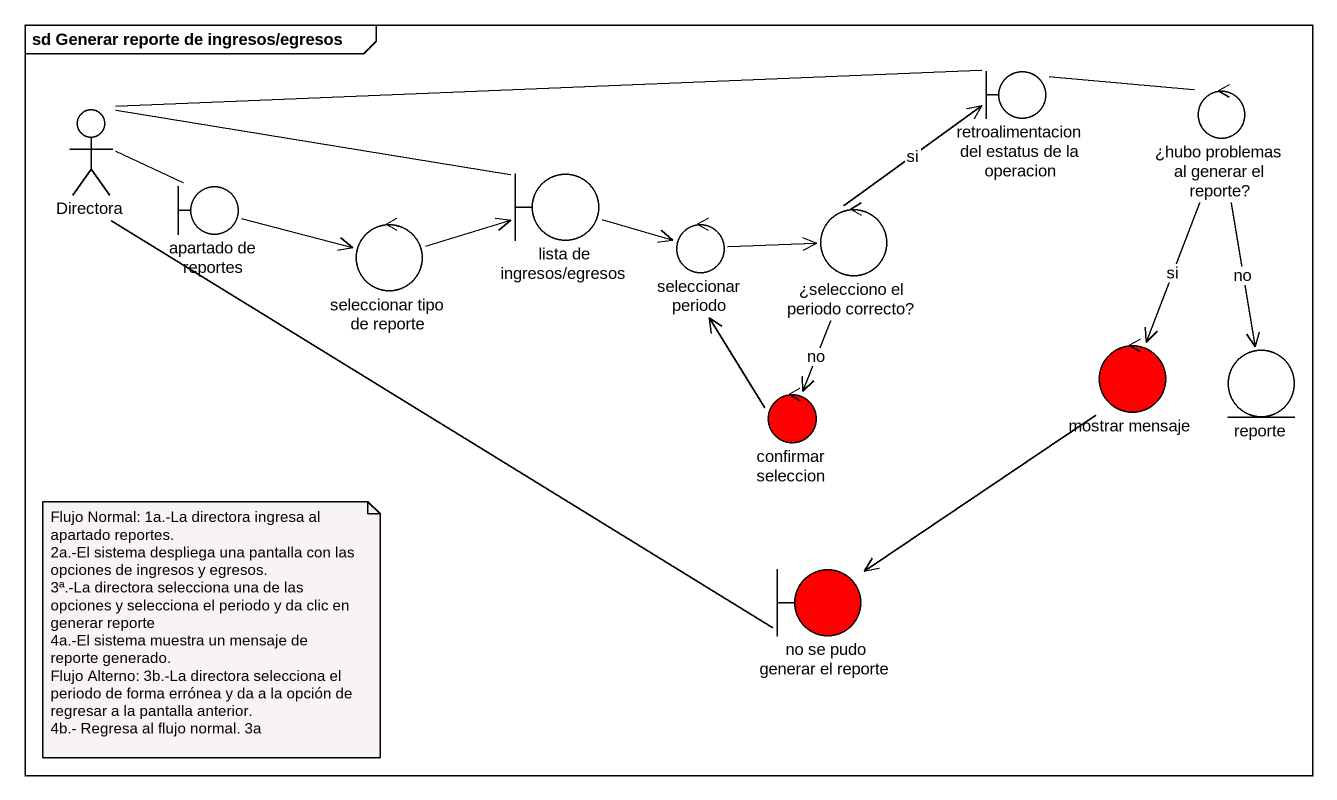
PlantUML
@startuml
mainframe sd Generar reporte de ingresos/egresos
boundary "retroalimentacion del estatus de la operacion" as retroalimentacion_del
actor Directora
control "¿hubo problemas al generar el reporte?" as hubo_problemas_al_generar
boundary "apartado de reportes" as apartado_de_reportes
boundary "lista de ingresos/egresos" as lista_de_ingresos_egresos
control "¿selecciono el periodo correcto?" as selecciono_el_periodo
control "seleccionar tipo de reporte" as seleccionar_tipo_de_reporte
control "seleccionar periodo" as seleccionar_periodo
control "mostrar mensaje" as mostrar_mensaje #FF0000
entity reporte
control "confirmar seleccion" as confirmar_seleccion #FF0000
boundary "no se pudo generar el reporte" as no_se_pudo_generar_el #FF0000
retroalimentacion_del -left- Directora
retroalimentacion_del -right- hubo_problemas_al_generar
Directora -right- apartado_de_reportes
hubo_problemas_al_generar --> mostrar_mensaje : si
hubo_problemas_al_generar --> reporte : no
apartado_de_reportes -right-> seleccionar_tipo_de_reporte
lista_de_ingresos_egresos -left- Directora
lista_de_ingresos_egresos -right-> seleccionar_periodo
selecciono_el_periodo -up-> retroalimentacion_del : si
selecciono_el_periodo --> confirmar_seleccion : no
seleccionar_tipo_de_reporte -right-> lista_de_ingresos_egresos
seleccionar_periodo -right-> selecciono_el_periodo
mostrar_mensaje --> no_se_pudo_generar_el
confirmar_seleccion -up-> seleccionar_periodo
no_se_pudo_generar_el -up- Directora
note as N1
  Flujo Normal: 1a.-La directora ingresa al apartado reportes.
  2a.-El sistema despliega una pantalla con las opciones de ingresos y egresos.
  3ª.-La directora selecciona una de las opciones y selecciona el periodo y da clic en generar reporte
  4a.-El sistema muestra un mensaje de reporte generado.
  Flujo Alterno: 3b.-La directora selecciona el periodo de forma errónea y da a la opción de regresar a la pantalla anterior.
  4b.- Regresa al flujo normal. 3a
end note
@enduml
